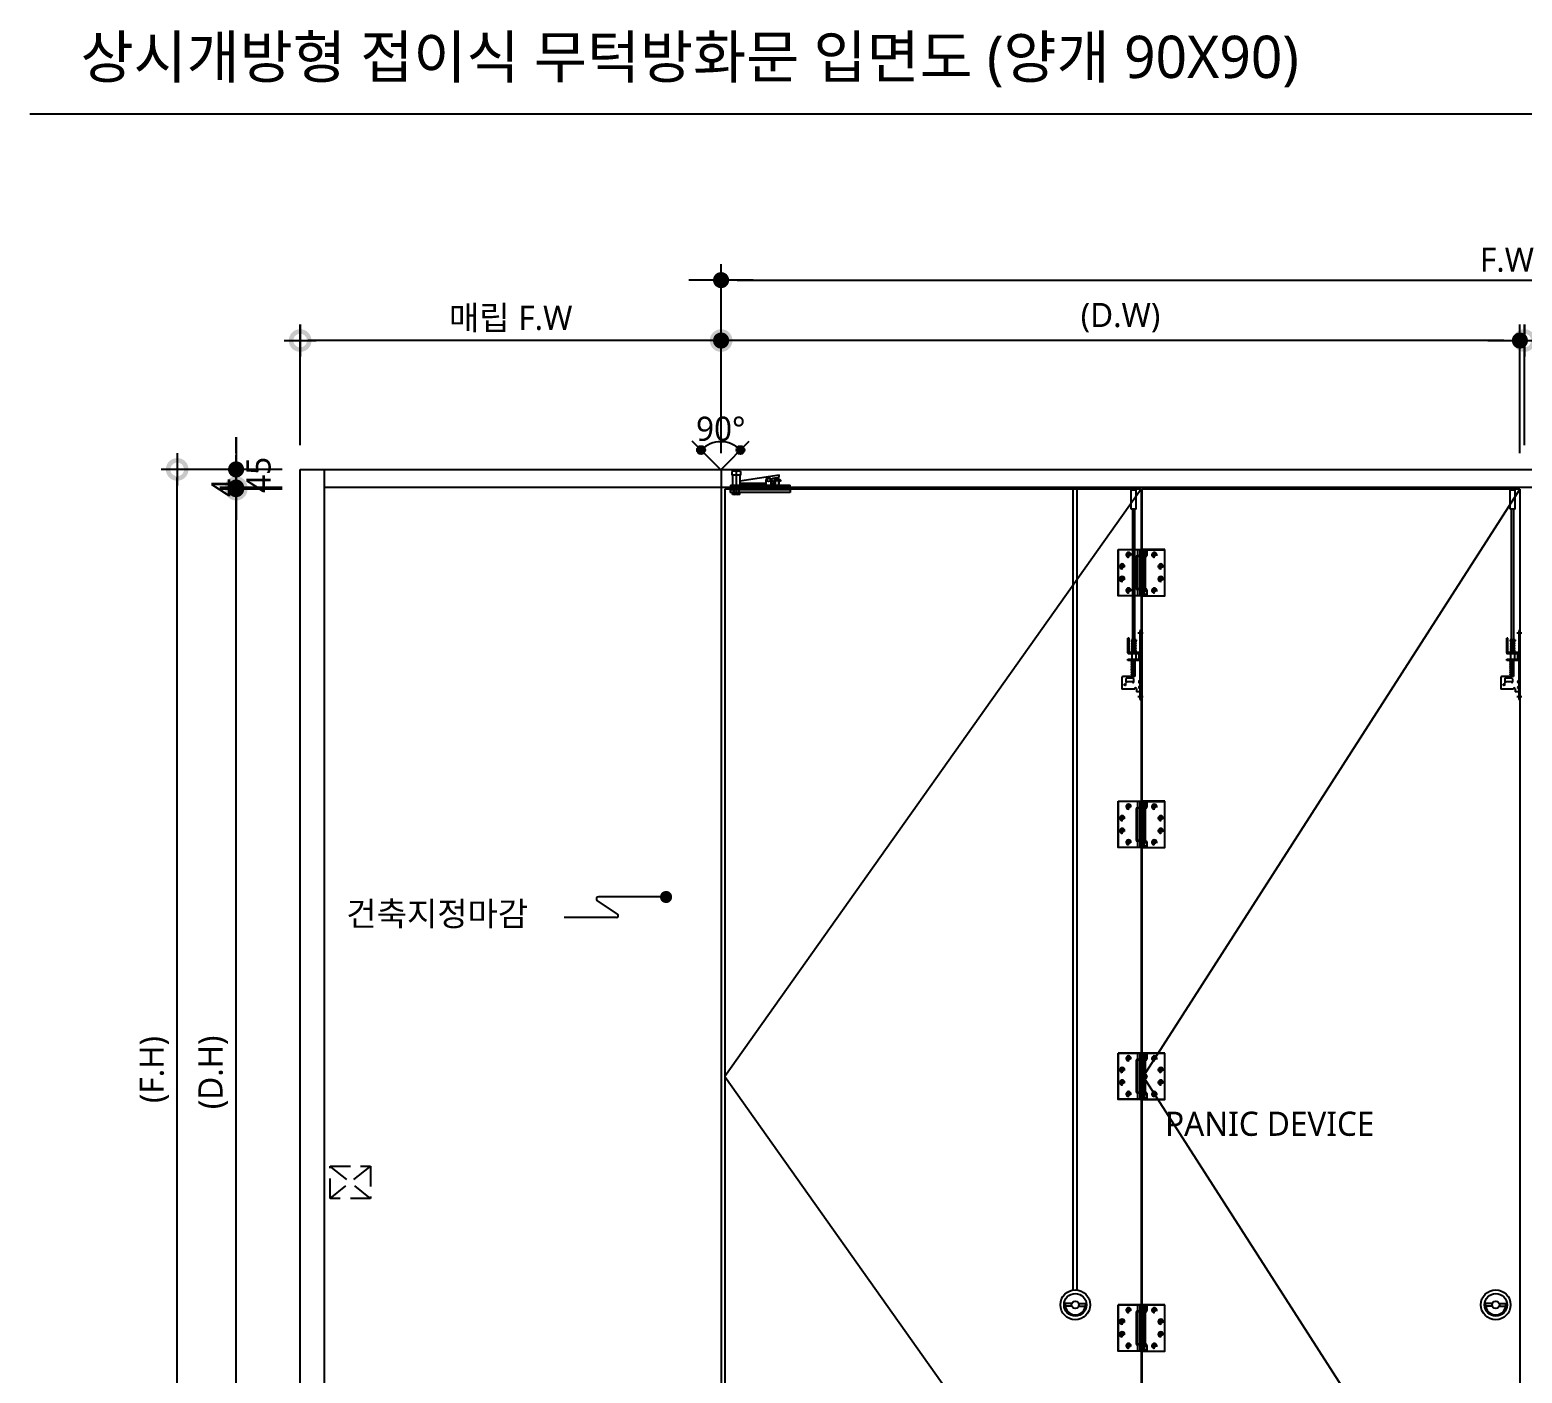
# Model space of a CAD drawing. Extents: x 930 to 96951, y 420 to 531574.
# Drawn here: x 930 to 4635, y 8065 to 11399 of the extents above; entities that cross this region are included whole.
import ezdxf

# ---------------------------------------------------------------- set-up
doc = ezdxf.new("R2010")
doc.units = 0
doc.header["$LTSCALE"] = 200
doc.header["$MEASUREMENT"] = 0
doc.header["$PDMODE"] = 3
doc.header["$PDSIZE"] = -1
doc.linetypes.add('CEN', pattern=[62, 60, -1, 0, -1])
doc.linetypes.add('HIDDEN', pattern=[0.375, 0.25, -0.125])
doc.layers.get('0').update_dxf_attribs({"linetype": 'CONTINUOUS'})
doc.layers.get('Defpoints').update_dxf_attribs({"color": 137, "linetype": 'CONTINUOUS'})
for name, color, linetype in [('01TEX', 3, 'CONTINUOUS'), ('A-000스케치', 6, 'CONTINUOUS'), ('DIM', 7, 'CONTINUOUS'), ('DIM(치수)', 1, 'CONTINUOUS'), ('DOOR', 6, 'CONTINUOUS'), ('FORM', 7, 'CONTINUOUS'), ('FP-HATC', 6, 'CONTINUOUS'), ('FRAME', 7, 'CONTINUOUS'), ('STEEL(잡철물)', 9, 'CONTINUOUS'), ('SYM-LEAD', 6, 'CONTINUOUS'), ('TEXT', 3, 'CONTINUOUS')]:
    doc.layers.add(name, color=color, linetype=linetype)
doc.styles.add('GAUN', font='malgun.ttf')
doc.styles.get("Standard").update_dxf_attribs({"font": 'malgun.ttf'})
doc.styles.add('맑은고딕', font='malgun.ttf')
doc.styles.add('스타일1', font='malgun.ttf')
doc.dimstyles.new('CJA-60', dxfattribs={"dimscale": 60, "dimtxt": 3, "dimasz": 1, "dimexe": 2, "dimexo": 3, "dimgap": 1, "dimtad": 1, "dimdec": 0, "dimzin": 1, "dimdsep": 46, "dimlunit": 6, "dimtxsty": '스타일1', "dimblk": 'GAUN-DOT', "dimcen": -2, "dimdle": 2, "dimclrd": 256, "dimclre": 256, "dimclrt": 3, "dimadec": 0, "dimazin": 0, "dimtfac": 1, "dimtdec": 0, "dimtix": 1, "dimtmove": 2, "dimatfit": 3, "dimldrblk": 'DOTSMALL', "dimfxl": 1, "dimtolj": 1, "dimtzin": 1, "dimarcsym": 0})
doc.dimstyles.new('GAUN-40', dxfattribs={"dimscale": 40, "dimtxt": 1.5, "dimasz": 1, "dimexe": 1, "dimexo": 1, "dimgap": 0.5, "dimtad": 1, "dimdec": 0, "dimzin": 1, "dimdsep": 46, "dimlunit": 6, "dimtxsty": '맑은고딕', "dimblk": 'CJDOT', "dimcen": 0.09, "dimdle": 1, "dimclrd": 256, "dimclre": 256, "dimclrt": 3, "dimadec": 0, "dimazin": 0, "dimtfac": 1, "dimtdec": 0, "dimtix": 1, "dimtmove": 2, "dimatfit": 3, "dimfxl": 1, "dimtolj": 1, "dimtzin": 1, "dimarcsym": 0})
doc.dimstyles.new('동광용', dxfattribs={"dimtxt": 60, "dimasz": 50, "dimexe": 1.25, "dimexo": 3, "dimgap": 1.5, "dimtad": 1, "dimtxsty": 'Standard', "dimblk": 'DOTSMALL', "dimcen": 2.5, "dimclrd": 256, "dimclre": 256, "dimclrt": 3, "dimadec": 0, "dimazin": 0, "dimtfac": 1, "dimtix": 1, "dimtmove": 0, "dimatfit": 3, "dimldrblk": 'DOTSMALL', "dimfxl": 1, "dimarcsym": 0})

# ---------------------------------------------------------------- blocks, each defined once
blk = doc.blocks.new('CJDOT')
blk.add_line((-2, 0), (2, 0))
at = {"const_width": 0.5}
blk.add_lwpolyline([(-0.25, 0, 1), (0.25, 0, 1)], format="xyb", close=True, dxfattribs=at)
blk = doc.blocks.new('*D58')
at = {"layer": 'Defpoints', "color": 0, "transparency": 16777216}
for p in [(1442, 10259.1), (1596.4, 10259.1), (1596.4, 7343.1)]:
    blk.add_point(p, dxfattribs=at)
at = {"layer": 'DIM', "lineweight": -2, "transparency": 16777216}
for p, q in [((1556.4, 10259.1), (1402, 10259.1)), ((1442, 7383.1), (1442, 10219.1)), ((1556.4, 7343.1), (1402, 7343.1))]:
    blk.add_line(p, q, dxfattribs=at)
at = {"layer": 'DIM', "lineweight": -2, "transparency": 16777216, "xscale": 40, "yscale": 40, "zscale": 40}
for p, rotation in [((1442, 10259.1), 90), ((1442, 7343.1), 270)]:
    blk.add_blockref('CJDOT', p, dxfattribs=dict(at, rotation=rotation))
at = {"layer": 'DIM', "color": 3, "transparency": 16777216, "insert": (1385.2, 8801.1), "char_height": 60, "attachment_point": 5, "rotation": 90, "style": '맑은고딕'}
blk.add_mtext('\\A1; (D.H)', dxfattribs=at)
blk = doc.blocks.new('GAUN-DOT')
at = {"linetype": 'ByBlock'}
for p, q in [((0, -2), (0, 2)), ((2, 0), (-2, 0))]:
    blk.add_line(p, q, dxfattribs=at)
at = {"const_width": 2.25}
blk.add_lwpolyline([(0, 0.28125, 1), (0, -0.28125, 1)], format="xyb", close=True, dxfattribs=at)
blk = doc.blocks.new('*D59')
at = {"layer": 'Defpoints', "color": 0, "transparency": 16777216}
for p in [(1442.1, 10263.1), (1596.4, 10263.1), (1596.4, 10259.1)]:
    blk.add_point(p, dxfattribs=at)
at = {"layer": 'DIM', "lineweight": -2, "transparency": 16777216}
for p, q in [((1442.1, 10283.1), (1442.1, 10303.1)), ((1536.4, 10263.1), (1402.1, 10263.1)), ((1442.1, 10259.1), (1442.1, 10263.1)), ((1536.4, 10259.1), (1402.1, 10259.1)), ((1442.1, 10239.1), (1442.1, 10219.1))]:
    blk.add_line(p, q, dxfattribs=at)
at = {"layer": 'DIM', "lineweight": -2, "transparency": 16777216, "xscale": 20, "yscale": 20, "zscale": 20}
for p, rotation in [((1442.1, 10263.1), 270), ((1442.1, 10259.1), 90)]:
    blk.add_blockref('GAUN-DOT', p, dxfattribs=dict(at, rotation=rotation))
at = {"layer": 'DIM', "color": 3, "transparency": 16777216, "insert": (1411.3, 10262.3), "char_height": 60, "attachment_point": 5, "rotation": 90, "style": '스타일1'}
blk.add_mtext('\\A1;4', dxfattribs=at)
blk = doc.blocks.new('_DotSmall')
at = {"layer": 'DIM'}
h = blk.add_hatch(color=256, dxfattribs=at)
edge = h.paths.add_edge_path()
edge.add_arc((0, 0), 0.2, 0, 360)
at = {"layer": 'DIM', "linetype": 'ByBlock'}
blk.add_circle((0, 0), 0.2, dxfattribs=at)
blk = doc.blocks.new('*D60')
at = {"layer": 'Defpoints', "color": 0, "transparency": 16777216}
for p in [(1442, 10308.1), (1596.4, 10308.1), (1596.4, 10263.1)]:
    blk.add_point(p, dxfattribs=at)
at = {"layer": 'DIM', "lineweight": -2, "transparency": 16777216}
for p, q in [((1442, 10348.1), (1442, 10388.1)), ((1556.4, 10308.1), (1402, 10308.1)), ((1442, 10263.1), (1442, 10308.1)), ((1556.4, 10263.1), (1402, 10263.1)), ((1442, 10223.1), (1442, 10183.1))]:
    blk.add_line(p, q, dxfattribs=at)
at = {"layer": 'DIM', "lineweight": -2, "transparency": 16777216, "xscale": 40, "yscale": 40, "zscale": 40}
for p, rotation in [((1442, 10308.1), 270), ((1442, 10263.1), 90)]:
    blk.add_blockref('CJDOT', p, dxfattribs=dict(at, rotation=rotation))
at = {"layer": 'DIM', "color": 3, "transparency": 16777216, "insert": (1498.1, 10294.6), "char_height": 60, "attachment_point": 5, "rotation": 90, "style": '맑은고딕'}
blk.add_mtext('\\A1;45', dxfattribs=at)
blk = doc.blocks.new('*D61')
at = {"layer": 'Defpoints', "color": 0, "transparency": 16777216}
for p in [(1295.8, 10308.1), (1596.4, 10308.1), (1596.4, 7308.1)]:
    blk.add_point(p, dxfattribs=at)
at = {"layer": 'DIM', "lineweight": -2, "transparency": 16777216}
for p, q in [((1536.4, 10308.1), (1255.8, 10308.1)), ((1295.8, 7328.1), (1295.8, 10288.1)), ((1536.4, 7308.1), (1255.8, 7308.1))]:
    blk.add_line(p, q, dxfattribs=at)
at = {"layer": 'DIM', "lineweight": -2, "transparency": 16777216, "xscale": 20, "yscale": 20, "zscale": 20}
for p, rotation in [((1295.8, 10308.1), 90), ((1295.8, 7308.1), 270)]:
    blk.add_blockref('GAUN-DOT', p, dxfattribs=dict(at, rotation=rotation))
at = {"layer": 'DIM', "color": 3, "transparency": 16777216, "insert": (1239, 8808.1), "char_height": 60, "attachment_point": 5, "rotation": 90, "style": '스타일1'}
blk.add_mtext('\\A1; (F.H) ', dxfattribs=at)
blk = doc.blocks.new('*D71')
at = {"layer": 'Defpoints', "color": 0, "transparency": 16777216}
for p in [(2574.6, 10378), (2663.2, 10374.2), (2716, 10378), (2645.3, 10307.3), (2645.3, 10307.3)]:
    blk.add_point(p, dxfattribs=at)
at = {"layer": 'DIM(치수)', "lineweight": -2, "transparency": 16777216}
blk.add_arc((2645.3, 10307.3), 69.3, 45, 135, dxfattribs=at)
at = {"layer": 'DIM(치수)', "lineweight": -2, "transparency": 16777216, "xscale": 50, "yscale": 50, "zscale": 50}
for p, rotation in [((2596.3, 10356.2), 224.9999999994341), ((2694.2, 10356.2), 315)]:
    blk.add_blockref('_DotSmall', p, dxfattribs=dict(at, rotation=rotation))
at = {"layer": 'DIM(치수)', "color": 3, "transparency": 16777216, "insert": (2645.3, 10408.7), "char_height": 60, "attachment_point": 5}
blk.add_mtext('90°', dxfattribs=at)
blk = doc.blocks.new('*D47')
at = {"layer": 'Defpoints', "color": 0, "transparency": 16777216}
for p in [(6548.1, 10628), (4640.3, 10308.1), (6548.1, 10308.1)]:
    blk.add_point(p, dxfattribs=at)
at = {"layer": 'DIM', "lineweight": -2, "transparency": 16777216}
for p, q in [((4640.3, 10368.1), (4640.3, 10668)), ((6548.1, 10368.1), (6548.1, 10668)), ((4660.3, 10628), (6528.1, 10628))]:
    blk.add_line(p, q, dxfattribs=at)
at = {"layer": 'DIM', "lineweight": -2, "transparency": 16777216, "xscale": 20, "yscale": 20, "zscale": 20, "rotation": 180}
blk.add_blockref('GAUN-DOT', (4640.3, 10628), dxfattribs=at)
at = {"layer": 'DIM', "lineweight": -2, "transparency": 16777216, "xscale": 20, "yscale": 20, "zscale": 20}
blk.add_blockref('GAUN-DOT', (6548.1, 10628), dxfattribs=at)
at = {"layer": 'DIM', "color": 3, "transparency": 16777216, "insert": (5594.2, 10684.8), "char_height": 60, "attachment_point": 5, "style": '스타일1'}
blk.add_mtext('\\A1;(D.W)', dxfattribs=at)
blk = doc.blocks.new('*D49')
at = {"layer": 'Defpoints', "color": 0, "transparency": 16777216}
for p in [(6548.1, 10778), (2646.1, 10308.1), (6548.1, 10308.1)]:
    blk.add_point(p, dxfattribs=at)
at = {"layer": 'DIM', "lineweight": -2, "transparency": 16777216}
for p, q in [((2646.1, 10348.1), (2646.1, 10818)), ((6548.1, 10348.1), (6548.1, 10818)), ((2686.1, 10778), (6508.1, 10778))]:
    blk.add_line(p, q, dxfattribs=at)
at = {"layer": 'DIM', "lineweight": -2, "transparency": 16777216, "xscale": 40, "yscale": 40, "zscale": 40, "rotation": 180}
blk.add_blockref('CJDOT', (2646.1, 10778), dxfattribs=at)
at = {"layer": 'DIM', "lineweight": -2, "transparency": 16777216, "xscale": 40, "yscale": 40, "zscale": 40}
blk.add_blockref('CJDOT', (6548.1, 10778), dxfattribs=at)
at = {"layer": 'DIM', "color": 3, "transparency": 16777216, "insert": (4597.1, 10828.4), "char_height": 60, "attachment_point": 5, "style": '맑은고딕'}
blk.add_mtext('\\A1;F.W ', dxfattribs=at)
blk = doc.blocks.new('*D50')
at = {"layer": 'Defpoints', "color": 0, "transparency": 16777216}
for p in [(2646.1, 10628), (2646.1, 10308.1), (4629.2, 10308.1)]:
    blk.add_point(p, dxfattribs=at)
at = {"layer": 'DIM', "lineweight": -2, "transparency": 16777216}
for p, q in [((2646.1, 10348.1), (2646.1, 10668)), ((4629.2, 10348.1), (4629.2, 10668)), ((4589.2, 10628), (2686.1, 10628))]:
    blk.add_line(p, q, dxfattribs=at)
at = {"layer": 'DIM', "lineweight": -2, "transparency": 16777216, "xscale": 40, "yscale": 40, "zscale": 40, "rotation": 180}
blk.add_blockref('CJDOT', (2646.1, 10628), dxfattribs=at)
at = {"layer": 'DIM', "lineweight": -2, "transparency": 16777216, "xscale": 40, "yscale": 40, "zscale": 40}
blk.add_blockref('CJDOT', (4629.2, 10628), dxfattribs=at)
at = {"layer": 'DIM', "color": 3, "transparency": 16777216, "insert": (3637.7, 10684.8), "char_height": 60, "attachment_point": 5, "style": '맑은고딕'}
blk.add_mtext('\\A1;(D.W)', dxfattribs=at)
blk = doc.blocks.new('*D51')
at = {"layer": 'Defpoints', "color": 0, "transparency": 16777216}
for p in [(1601.1, 10628), (1601.1, 10308.1), (2646.1, 10308.1)]:
    blk.add_point(p, dxfattribs=at)
at = {"layer": 'DIM', "lineweight": -2, "transparency": 16777216}
for p, q in [((1601.1, 10368.1), (1601.1, 10668)), ((2646.1, 10368.1), (2646.1, 10668)), ((2626.1, 10628), (1621.1, 10628))]:
    blk.add_line(p, q, dxfattribs=at)
at = {"layer": 'DIM', "lineweight": -2, "transparency": 16777216, "xscale": 20, "yscale": 20, "zscale": 20, "rotation": 180}
blk.add_blockref('GAUN-DOT', (1601.1, 10628), dxfattribs=at)
at = {"layer": 'DIM', "lineweight": -2, "transparency": 16777216, "xscale": 20, "yscale": 20, "zscale": 20}
blk.add_blockref('GAUN-DOT', (2646.1, 10628), dxfattribs=at)
at = {"layer": 'DIM', "color": 3, "transparency": 16777216, "insert": (2123.6, 10681.4), "char_height": 60, "attachment_point": 5, "style": '스타일1'}
blk.add_mtext('\\A1;{\\fGulim|b0|i0|c129|p50;매립 }F.W ', dxfattribs=at)

msp = doc.modelspace()

# ---------------------------------------------------------------- hatches: boundary and pattern name
at = {"layer": 'STEEL(잡철물)'}
h = msp.add_hatch(color=5, dxfattribs=at)
h.dxf.hatch_style = 1
h.paths.add_polyline_path([(3699.238, 10011.485), (3680.038, 10011.485), (3680.038, 10009.985), (3699.238, 10009.985)])
h.paths.add_polyline_path([(3699.238, 10093.285), (3680.038, 10093.285), (3680.038, 10091.785), (3699.238, 10091.785)])
h = msp.add_hatch(color=5, dxfattribs=at)
h.dxf.hatch_style = 1
h.paths.add_polyline_path([(3699.238, 9386.485), (3680.038, 9386.485), (3680.038, 9384.985), (3699.238, 9384.985)])
h.paths.add_polyline_path([(3699.238, 9468.285), (3680.038, 9468.285), (3680.038, 9466.785), (3699.238, 9466.785)])
h = msp.add_hatch(color=5, dxfattribs=at)
h.dxf.hatch_style = 1
h.paths.add_polyline_path([(3699.238, 8761.485), (3680.038, 8761.485), (3680.038, 8759.985), (3699.238, 8759.985)])
h.paths.add_polyline_path([(3699.238, 8843.285), (3680.038, 8843.285), (3680.038, 8841.785), (3699.238, 8841.785)])
h = msp.add_hatch(color=5, dxfattribs=at)
h.dxf.hatch_style = 1
h.paths.add_polyline_path([(3699.238, 8136.485), (3680.038, 8136.485), (3680.038, 8134.985), (3699.238, 8134.985)])
h.paths.add_polyline_path([(3699.238, 8218.285), (3680.038, 8218.285), (3680.038, 8216.785), (3699.238, 8216.785)])

# ---------------------------------------------------------------- linework, layer by layer
at = {"color": 5}
for p, q in [((3520.28, 8270.89), (3520.28, 10263.139)), ((3530.28, 8270.92), (3530.28, 10263.139)), ((3517.099, 8237.744), (3498.618, 8237.744)), ((3517.099, 8230.744), (3500.636, 8230.744)), ((3533.682, 8237.744), (3552.162, 8237.744)), ((3533.682, 8230.744), (3550.144, 8230.744)), ((4560.912, 8237.744), (4542.431, 8237.744)), ((4560.912, 8230.744), (4544.45, 8230.744)), ((4577.495, 8237.744), (4595.976, 8237.744)), ((4577.495, 8230.744), (4593.957, 8230.744))]:
    msp.add_line(p, q, dxfattribs=at)
at = {"color": 5, "linetype": 'CEN'}
for p, q in [((3688.638, 10259.139), (2655.638, 8801.139)), ((4629.204, 10259.139), (3694.038, 8801.139)), ((2655.638, 8801.139), (3688.638, 7343.139)), ((3694.038, 8801.139), (4629.204, 7343.139))]:
    msp.add_line(p, q, dxfattribs=at)
at = {"color": 8}
for p, q in [((3664.385, 10256.639), (3668.635, 10259.139)), ((3676.885, 10256.639), (3664.385, 10256.639)), ((3664.385, 10209.139), (3664.385, 10256.639)), ((3672.635, 10259.139), (3668.635, 10259.139)), ((3672.635, 10259.139), (3676.885, 10256.639)), ((3676.885, 10209.139), (3676.885, 10256.639)), ((4604.95, 10256.639), (4609.2, 10259.139)), ((4617.45, 10256.639), (4604.95, 10256.639)), ((4604.95, 10209.139), (4604.95, 10256.639)), ((4613.2, 10259.139), (4609.2, 10259.139)), ((4613.2, 10259.139), (4617.45, 10256.639)), ((4617.45, 10209.139), (4617.45, 10256.639)), ((3676.885, 10209.139), (3664.385, 10209.139)), ((3667.935, 9885.389), (3667.935, 10209.139)), ((3673.335, 9885.389), (3673.335, 10209.139)), ((4617.45, 10209.139), (4604.95, 10209.139)), ((4608.5, 9885.389), (4608.5, 10209.139)), ((4613.9, 9885.389), (4613.9, 10209.139)), ((3681.035, 9902.139), (3693.635, 9902.139)), ((3686.035, 9909.139), (3688.638, 9909.139)), ((3686.035, 9908.639), (3686.035, 9909.139)), ((3686.035, 9908.639), (3688.138, 9908.639)), ((3686.035, 9908.389), (3686.035, 9737.889)), ((3688.635, 9908.389), (3686.035, 9908.389)), ((3688.635, 9905.639), (3686.035, 9905.139)), ((3688.635, 9898.639), (3686.035, 9899.139)), ((3688.138, 9908.639), (3688.138, 9737.639)), ((3688.635, 9908.389), (3688.635, 9737.889)), ((3688.638, 9909.139), (3688.638, 9737.139)), ((4621.6, 9902.139), (4634.2, 9902.139)), ((4626.6, 9909.139), (4629.204, 9909.139)), ((4626.6, 9908.639), (4626.6, 9909.139)), ((4626.6, 9908.639), (4628.704, 9908.639)), ((4626.6, 9908.389), (4626.6, 9737.889)), ((4629.2, 9908.389), (4626.6, 9908.389)), ((4629.2, 9905.639), (4626.6, 9905.139)), ((4629.2, 9898.639), (4626.6, 9899.139)), ((4628.704, 9908.639), (4628.704, 9737.639)), ((4629.2, 9908.389), (4629.2, 9737.889)), ((4629.204, 9909.139), (4629.204, 9737.139)), ((3656.035, 9852.389), (3656.035, 9888.889)), ((3659.035, 9888.889), (3656.035, 9888.889)), ((3659.035, 9854.639), (3659.035, 9888.889)), ((3676.635, 9885.389), (3664.635, 9885.389)), ((3664.635, 9885.389), (3664.635, 9882.889)), ((3676.635, 9882.889), (3664.635, 9882.889)), ((3665.635, 9856.889), (3665.635, 9853.889)), ((3675.635, 9856.889), (3665.635, 9856.889)), ((3666.08, 9879.892), (3675.08, 9878.892)), ((3666.08, 9875.892), (3675.08, 9874.892)), ((3666.08, 9871.892), (3675.08, 9870.892)), ((3666.08, 9867.892), (3675.08, 9866.892)), ((3666.08, 9863.892), (3675.08, 9862.892)), ((3666.08, 9859.892), (3675.08, 9858.892)), ((3666.135, 9881.889), (3670.635, 9881.889)), ((3675.135, 9881.889), (3666.135, 9881.889)), ((3675.135, 9880.889), (3666.135, 9880.889)), ((3675.135, 9858.889), (3666.135, 9858.889)), ((3666.135, 9857.889), (3670.635, 9857.889)), ((3675.135, 9857.889), (3666.135, 9857.889)), ((3675.19, 9879.886), (3666.19, 9880.886)), ((3675.19, 9875.886), (3666.19, 9876.886)), ((3675.19, 9871.886), (3666.19, 9872.886)), ((3675.19, 9867.886), (3666.19, 9868.886)), ((3675.19, 9863.886), (3666.19, 9864.886)), ((3675.19, 9859.886), (3666.19, 9860.886)), ((3666.635, 9856.889), (3666.635, 9882.889)), ((3670.635, 9882.889), (3670.635, 9881.889)), ((3670.635, 9856.889), (3670.635, 9857.889)), ((3674.635, 9856.889), (3674.635, 9882.889)), ((3675.635, 9856.889), (3675.635, 9853.889)), ((3676.635, 9885.389), (3676.635, 9882.889)), ((4596.6, 9852.389), (4596.6, 9888.889)), ((4599.6, 9888.889), (4596.6, 9888.889)), ((4599.6, 9854.639), (4599.6, 9888.889)), ((4617.2, 9885.389), (4605.2, 9885.389)), ((4605.2, 9885.389), (4605.2, 9882.889)), ((4617.2, 9882.889), (4605.2, 9882.889)), ((4606.2, 9856.889), (4606.2, 9853.889)), ((4616.2, 9856.889), (4606.2, 9856.889)), ((4606.645, 9879.892), (4615.645, 9878.892)), ((4606.645, 9875.892), (4615.645, 9874.892)), ((4606.645, 9871.892), (4615.645, 9870.892)), ((4606.645, 9867.892), (4615.645, 9866.892)), ((4606.645, 9863.892), (4615.645, 9862.892)), ((4606.645, 9859.892), (4615.645, 9858.892)), ((4606.7, 9881.889), (4611.2, 9881.889)), ((4615.7, 9881.889), (4606.7, 9881.889)), ((4615.7, 9880.889), (4606.7, 9880.889)), ((4615.7, 9858.889), (4606.7, 9858.889)), ((4606.7, 9857.889), (4611.2, 9857.889)), ((4615.7, 9857.889), (4606.7, 9857.889)), ((4615.755, 9879.886), (4606.756, 9880.886)), ((4615.755, 9875.886), (4606.756, 9876.886)), ((4615.755, 9871.886), (4606.756, 9872.886)), ((4615.755, 9867.886), (4606.756, 9868.886)), ((4615.755, 9863.886), (4606.756, 9864.886)), ((4615.755, 9859.886), (4606.756, 9860.886)), ((4607.2, 9856.889), (4607.2, 9882.889)), ((4611.2, 9882.889), (4611.2, 9881.889)), ((4611.2, 9856.889), (4611.2, 9857.889)), ((4615.2, 9856.889), (4615.2, 9882.889)), ((4616.2, 9856.889), (4616.2, 9853.889)), ((4617.2, 9885.389), (4617.2, 9882.889)), ((3656.035, 9833.889), (3656.035, 9836.889)), ((3656.035, 9836.889), (3682.285, 9836.889)), ((3684.535, 9833.889), (3656.035, 9833.889)), ((3657.535, 9850.889), (3682.285, 9850.889)), ((3684.535, 9853.889), (3659.785, 9853.889)), ((3675.635, 9833.889), (3664.635, 9833.889)), ((3665.08, 9830.892), (3673.035, 9830.168)), ((3665.08, 9826.892), (3673.035, 9826.096)), ((3665.08, 9822.892), (3673.035, 9822.096)), ((3665.08, 9818.892), (3673.035, 9818.096)), ((3665.135, 9832.889), (3670.635, 9832.889)), ((3673.799, 9832.889), (3665.135, 9832.889)), ((3673.207, 9831.889), (3665.135, 9831.889)), ((3673.048, 9831.171), (3665.19, 9831.885)), ((3673.035, 9827.101), (3665.19, 9827.885)), ((3673.035, 9823.101), (3665.19, 9823.885)), ((3673.035, 9819.101), (3665.19, 9819.885)), ((3665.635, 9850.889), (3665.635, 9836.889)), ((3665.635, 9833.889), (3665.635, 9793.889)), ((3665.635, 9807.889), (3665.635, 9833.889)), ((3670.635, 9833.889), (3670.635, 9832.889)), ((3673.035, 9830.889), (3673.035, 9793.889)), ((3675.635, 9850.889), (3675.635, 9836.889)), ((3686.035, 9833.889), (3676.035, 9833.889)), ((3683.035, 9850.139), (3683.035, 9837.639)), ((4596.6, 9833.889), (4596.6, 9836.889)), ((4596.6, 9836.889), (4622.85, 9836.889)), ((4625.1, 9833.889), (4596.6, 9833.889)), ((4598.1, 9850.889), (4622.85, 9850.889)), ((4625.1, 9853.889), (4600.35, 9853.889)), ((4616.2, 9833.889), (4605.2, 9833.889)), ((4605.645, 9830.892), (4613.6, 9830.168)), ((4605.645, 9826.892), (4613.6, 9826.096)), ((4605.645, 9822.892), (4613.6, 9822.096)), ((4605.645, 9818.892), (4613.6, 9818.096)), ((4605.7, 9832.889), (4611.2, 9832.889)), ((4614.364, 9832.889), (4605.7, 9832.889)), ((4613.772, 9831.889), (4605.7, 9831.889)), ((4613.614, 9831.171), (4605.756, 9831.885)), ((4613.6, 9827.101), (4605.756, 9827.885)), ((4613.6, 9823.101), (4605.756, 9823.885)), ((4613.6, 9819.101), (4605.756, 9819.885)), ((4606.2, 9850.889), (4606.2, 9836.889)), ((4606.2, 9833.889), (4606.2, 9793.889)), ((4606.2, 9807.889), (4606.2, 9833.889)), ((4611.2, 9833.889), (4611.2, 9832.889)), ((4613.6, 9830.889), (4613.6, 9793.889)), ((4616.2, 9850.889), (4616.2, 9836.889)), ((4626.6, 9833.889), (4616.6, 9833.889)), ((4623.6, 9850.139), (4623.6, 9837.639)), ((3641.035, 9790.889), (3641.035, 9762.889)), ((3673.035, 9793.889), (3644.035, 9793.889)), ((3651.035, 9788.589), (3651.035, 9779.589)), ((3669.035, 9789.589), (3652.035, 9789.589)), ((3665.08, 9814.892), (3673.035, 9814.096)), ((3665.08, 9810.892), (3673.035, 9810.096)), ((3665.08, 9806.892), (3673.035, 9806.096)), ((3665.08, 9802.892), (3673.035, 9802.096)), ((3665.08, 9798.892), (3673.035, 9798.096)), ((3665.08, 9794.892), (3673.035, 9794.096)), ((3673.035, 9815.101), (3665.19, 9815.885)), ((3673.035, 9811.101), (3665.19, 9811.885)), ((3673.035, 9807.101), (3665.19, 9807.885)), ((3673.035, 9803.101), (3665.19, 9803.885)), ((3673.035, 9799.101), (3665.19, 9799.885)), ((3673.035, 9795.101), (3665.19, 9795.885)), ((3670.035, 9788.589), (3670.035, 9779.589)), ((4581.6, 9790.889), (4581.6, 9762.889)), ((4613.6, 9793.889), (4584.6, 9793.889)), ((4591.6, 9788.589), (4591.6, 9779.589)), ((4609.6, 9789.589), (4592.6, 9789.589)), ((4605.645, 9814.892), (4613.6, 9814.096)), ((4605.645, 9810.892), (4613.6, 9810.096)), ((4605.645, 9806.892), (4613.6, 9806.096)), ((4605.645, 9802.892), (4613.6, 9802.096)), ((4605.645, 9798.892), (4613.6, 9798.096)), ((4605.645, 9794.892), (4613.6, 9794.096)), ((4613.6, 9815.101), (4605.756, 9815.885)), ((4613.6, 9811.101), (4605.756, 9811.885)), ((4613.6, 9807.101), (4605.756, 9807.885)), ((4613.6, 9803.101), (4605.756, 9803.885)), ((4613.6, 9799.101), (4605.756, 9799.885)), ((4613.6, 9795.101), (4605.756, 9795.885)), ((4610.6, 9788.589), (4610.6, 9779.589)), ((3673.035, 9762.889), (3641.035, 9762.889)), ((3667.035, 9780.589), (3654.035, 9780.589)), ((3673.035, 9763.889), (3673.035, 9762.889)), ((3677.035, 9763.889), (3677.035, 9755.889)), ((3686.035, 9755.889), (3677.035, 9755.889)), ((3681.035, 9744.139), (3693.635, 9744.139)), ((3688.635, 9747.639), (3686.035, 9747.139)), ((4613.6, 9762.889), (4581.6, 9762.889)), ((4607.6, 9780.589), (4594.6, 9780.589)), ((4613.6, 9763.889), (4613.6, 9762.889)), ((4617.6, 9763.889), (4617.6, 9755.889)), ((4626.6, 9755.889), (4617.6, 9755.889)), ((4621.6, 9744.139), (4634.2, 9744.139)), ((4629.2, 9747.639), (4626.6, 9747.139)), ((3688.635, 9740.639), (3686.035, 9741.139)), ((3688.635, 9737.889), (3686.035, 9737.889)), ((3686.035, 9737.639), (3688.138, 9737.639)), ((3686.035, 9737.639), (3686.035, 9737.139)), ((3686.035, 9737.139), (3688.638, 9737.139)), ((4629.2, 9740.639), (4626.6, 9741.139)), ((4629.2, 9737.889), (4626.6, 9737.889)), ((4626.6, 9737.639), (4628.704, 9737.639)), ((4626.6, 9737.639), (4626.6, 9737.139)), ((4626.6, 9737.139), (4629.204, 9737.139))]:
    msp.add_line(p, q, dxfattribs=at)
for centre, radius in [((3666.135, 9882.389), 0.5), ((3666.135, 9881.389), 0.5), ((3666.135, 9880.389), 0.5), ((3666.135, 9876.389), 0.5), ((3666.135, 9872.389), 0.5), ((3666.135, 9868.389), 0.5), ((3666.135, 9864.389), 0.5), ((3666.135, 9860.389), 0.5), ((3666.135, 9858.389), 0.5), ((3666.135, 9857.389), 0.5), ((3675.135, 9882.389), 0.5), ((3675.135, 9881.389), 0.5), ((3675.135, 9879.389), 0.5), ((3675.135, 9875.389), 0.5), ((3675.135, 9871.389), 0.5), ((3675.135, 9867.389), 0.5), ((3675.135, 9863.389), 0.5), ((3675.135, 9859.389), 0.5), ((3675.135, 9858.389), 0.5), ((3675.135, 9857.389), 0.5), ((4606.7, 9882.389), 0.5), ((4606.7, 9881.389), 0.5), ((4606.7, 9880.389), 0.5), ((4606.7, 9876.389), 0.5), ((4606.7, 9872.389), 0.5), ((4606.7, 9868.389), 0.5), ((4606.7, 9864.389), 0.5), ((4606.7, 9860.389), 0.5), ((4606.7, 9858.389), 0.5), ((4606.7, 9857.389), 0.5), ((4615.7, 9882.389), 0.5), ((4615.7, 9881.389), 0.5), ((4615.7, 9879.389), 0.5), ((4615.7, 9875.389), 0.5), ((4615.7, 9871.389), 0.5), ((4615.7, 9867.389), 0.5), ((4615.7, 9863.389), 0.5), ((4615.7, 9859.389), 0.5), ((4615.7, 9858.389), 0.5), ((4615.7, 9857.389), 0.5), ((3665.135, 9833.389), 0.5), ((3665.135, 9832.389), 0.5), ((3665.135, 9831.389), 0.5), ((3665.135, 9827.389), 0.5), ((3665.135, 9823.389), 0.5), ((3665.135, 9819.389), 0.5), ((4605.7, 9833.389), 0.5), ((4605.7, 9832.389), 0.5), ((4605.7, 9831.389), 0.5), ((4605.7, 9827.389), 0.5), ((4605.7, 9823.389), 0.5), ((4605.7, 9819.389), 0.5), ((3665.135, 9815.389), 0.5), ((3665.135, 9811.389), 0.5), ((3665.135, 9807.389), 0.5), ((3665.135, 9803.389), 0.5), ((3665.135, 9799.389), 0.5), ((3665.135, 9795.389), 0.5), ((4605.7, 9815.389), 0.5), ((4605.7, 9811.389), 0.5), ((4605.7, 9807.389), 0.5), ((4605.7, 9803.389), 0.5), ((4605.7, 9799.389), 0.5), ((4605.7, 9795.389), 0.5), ((3649.035, 9773.889), 2), ((4589.6, 9773.889), 2)]:
    msp.add_circle(centre, radius, dxfattribs=at)
at = {"color": 5}
for centre, radius in [((3525.39, 8234.244), 37), ((3525.39, 8234.244), 28), ((4569.204, 8234.244), 37), ((4569.204, 8234.244), 28), ((3525.39, 8234.244), 9), ((4569.204, 8234.244), 9)]:
    msp.add_circle(centre, radius, dxfattribs=at)
at = {"color": 8}
for centre, radius, start, end in [((3657.535, 9852.389), 1.5, 180, 270), ((3659.785, 9854.639), 0.75, 180, 270), ((3676.035, 9830.889), 3, 90, 180), ((3682.285, 9850.139), 0.75, 0, 90), ((3682.285, 9837.639), 0.75, 270, 0), ((3684.535, 9852.389), 1.5, 0, 90), ((3684.535, 9835.389), 1.5, 270, 0), ((4598.1, 9852.389), 1.5, 180, 270), ((4600.35, 9854.639), 0.75, 180, 270), ((4616.6, 9830.889), 3, 90, 180), ((4622.85, 9850.139), 0.75, 0, 90), ((4622.85, 9837.639), 0.75, 270, 0), ((4625.1, 9852.389), 1.5, 0, 90), ((4625.1, 9835.389), 1.5, 270, 0), ((3644.035, 9790.889), 3, 90, 180), ((3652.035, 9788.589), 1, 90, 180), ((3669.035, 9788.589), 1, 0, 90), ((3685.577, 9780.889), 2.542, 79.611142, 280.388858), ((4584.6, 9790.889), 3, 90, 180), ((4592.6, 9788.589), 1, 90, 180), ((4609.6, 9788.589), 1, 0, 90), ((4626.142, 9780.889), 2.542, 79.611142, 280.388858), ((3652.035, 9779.589), 1, 180, 0), ((3654.035, 9779.589), 1, 90, 180), ((3667.035, 9779.589), 1, 0, 90), ((3669.035, 9779.589), 1, 180, 0), ((3675.035, 9763.889), 2, 0, 180), ((3685.577, 9766.889), 2.542, 79.611142, 280.388858), ((4592.6, 9779.589), 1, 180, 0), ((4594.6, 9779.589), 1, 90, 180), ((4607.6, 9779.589), 1, 0, 90), ((4609.6, 9779.589), 1, 180, 0), ((4615.6, 9763.889), 2, 0, 180), ((4626.142, 9766.889), 2.542, 79.611142, 280.388858)]:
    msp.add_arc(centre, radius, start, end, dxfattribs=at)
at = {"color": 5}
for centre, radius, start, end in [((3525.39, 8234.244), 27, 172.551809, 7.448191), ((3525.39, 8234.244), 25, 171.952154, 8.047846), ((4569.204, 8234.244), 27, 172.551809, 7.448191), ((4569.204, 8234.244), 25, 171.952154, 8.047846)]:
    msp.add_arc(centre, radius, start, end, dxfattribs=at)
at = {"layer": 'A-000스케치', "color": 4}
for q in [(2574.556, 10377.977), (2715.977, 10377.977)]:
    msp.add_line((2645.266, 10307.266), q, dxfattribs=at)
at = {"layer": 'DOOR'}
for p, q in [((2655.638, 10259.139), (2655.638, 7343.139)), ((3688.638, 10259.139), (2655.638, 10259.139)), ((3688.638, 10259.139), (3688.638, 7343.139)), ((3690.638, 10259.139), (3690.638, 7343.139)), ((4629.204, 10259.139), (3690.638, 10259.139)), ((4629.204, 10259.139), (4629.204, 7343.139))]:
    msp.add_line(p, q, dxfattribs=at)
at = {"layer": 'FORM'}
msp.add_line((8937.751, 11190), (930, 11190), dxfattribs=at)
at = {"layer": 'FP-HATC', "linetype": 'HIDDEN'}
for p, q in [((1775.665, 8498.139), (1675.665, 8578.139)), ((1675.665, 8498.139), (1775.665, 8578.139))]:
    msp.add_line(p, q, dxfattribs=at)
msp.add_lwpolyline([(1775.665, 8498.139), (1675.665, 8498.139), (1675.665, 8578.139), (1775.665, 8578.139)], close=True, dxfattribs=at)
at = {"layer": 'FRAME'}
for p, q in [((1601.138, 10308.139), (7646.129, 10308.139)), ((1601.138, 7308.139), (1601.138, 10308.139)), ((1661.138, 7308.139), (1661.138, 10308.139)), ((2646.138, 10308.139), (2646.138, 7308.139)), ((2646.138, 10263.139), (1661.138, 10263.139)), ((6601.129, 10263.139), (2646.138, 10263.139))]:
    msp.add_line(p, q, dxfattribs=at)
at = {"layer": 'STEEL(잡철물)'}
for p, q in [((2673.888, 10303.639), (2672.888, 10302.639)), ((2672.888, 10302.639), (2672.888, 10293.639)), ((2693.388, 10303.639), (2673.888, 10303.639)), ((2683.638, 10305.873), (2683.638, 10244.486)), ((2693.388, 10303.639), (2694.388, 10302.639)), ((2694.388, 10302.639), (2694.388, 10293.639)), ((2661.338, 10262.139), (2661.338, 10263.139)), ((2661.338, 10263.139), (2820.338, 10263.139)), ((2669.338, 10269.139), (2669.338, 10263.139)), ((2669.338, 10269.139), (2817.838, 10269.139)), ((2694.388, 10293.639), (2672.888, 10293.639)), ((2674.638, 10293.639), (2674.638, 10269.139)), ((2692.638, 10280.139), (2790.338, 10294.549)), ((2692.638, 10293.639), (2692.638, 10269.139)), ((2692.638, 10274.139), (2757.838, 10274.139)), ((2757.838, 10269.139), (2757.838, 10282.039)), ((2770.038, 10269.139), (2770.038, 10282.039)), ((2770.038, 10274.139), (2777.361, 10274.139)), ((2774.185, 10286.101), (2790.338, 10288.484)), ((2774.695, 10279.139), (2778.561, 10279.139)), ((2794.338, 10280.489), (2776.338, 10280.489)), ((2776.338, 10280.489), (2776.338, 10279.989)), ((2793.838, 10279.489), (2776.838, 10279.489)), ((2778.29, 10274.767), (2779.49, 10277.767)), ((2780.338, 10269.139), (2780.338, 10279.489)), ((2781.338, 10269.139), (2781.338, 10279.489)), ((2789.338, 10269.139), (2789.338, 10279.489)), ((2790.338, 10288.484), (2790.338, 10294.549)), ((2790.338, 10269.139), (2790.338, 10279.489)), ((2794.338, 10280.489), (2794.338, 10279.989)), ((2817.838, 10263.139), (2817.838, 10269.139)), ((2820.338, 10263.139), (2820.338, 10262.139)), ((2820.338, 10262.139), (2661.338, 10262.139)), ((2668.638, 10257.139), (2668.638, 10251.139)), ((2817.638, 10257.139), (2668.638, 10257.139)), ((2817.638, 10251.139), (2668.638, 10251.139)), ((2673.138, 10257.139), (2673.638, 10257.639)), ((2693.638, 10257.639), (2673.638, 10257.639)), ((2674.388, 10246.139), (2674.388, 10251.139)), ((2692.888, 10246.139), (2674.388, 10246.139)), ((2677.138, 10257.639), (2677.138, 10246.139)), ((2677.388, 10262.139), (2677.388, 10249.139)), ((2686.888, 10246.139), (2680.388, 10246.139)), ((2689.888, 10262.139), (2689.888, 10249.139)), ((2690.138, 10257.639), (2690.138, 10246.139)), ((2692.888, 10246.139), (2692.888, 10251.139)), ((2694.138, 10257.139), (2693.638, 10257.639)), ((2780.338, 10259.139), (2780.338, 10262.139)), ((2780.338, 10259.139), (2785.338, 10259.139)), ((2781.338, 10258.139), (2780.338, 10259.139)), ((2781.338, 10258.139), (2781.338, 10262.139)), ((2781.338, 10258.139), (2785.338, 10258.139)), ((2790.338, 10259.139), (2785.338, 10259.139)), ((2789.338, 10258.139), (2785.338, 10258.139)), ((2789.338, 10258.139), (2789.338, 10262.139)), ((2789.338, 10258.139), (2790.338, 10259.139)), ((2790.338, 10259.139), (2790.338, 10262.139)), ((2817.638, 10257.139), (2817.638, 10251.139))]:
    msp.add_line(p, q, dxfattribs=at)
at = {"layer": 'STEEL(잡철물)', "color": 5}
for p, q in [((3632.238, 10108.785), (3632.238, 9994.485)), ((3680.038, 10108.785), (3632.238, 10108.785)), ((3665.173, 10095.905), (3650.173, 10095.905)), ((3657.673, 10088.405), (3657.673, 10103.405)), ((3676.238, 10090.285), (3676.238, 10012.985)), ((3680.038, 10093.285), (3679.238, 10093.285)), ((3680.038, 10108.785), (3680.038, 9994.485)), ((3699.238, 10108.785), (3680.038, 10108.785)), ((3699.238, 10093.285), (3680.038, 10093.285)), ((3699.238, 10091.785), (3680.038, 10091.785)), ((3699.238, 10108.785), (3699.238, 10004.235)), ((3699.238, 10091.785), (3700.038, 10091.785)), ((3703.038, 10108.785), (3703.038, 10094.785)), ((3703.038, 10108.785), (3747.038, 10108.785)), ((3714.104, 10095.905), (3729.104, 10095.905)), ((3721.604, 10088.405), (3721.604, 10103.405)), ((3747.038, 10108.785), (3747.038, 9994.485)), ((3649.243, 10067.305), (3634.243, 10067.305)), ((3641.743, 10059.805), (3641.743, 10074.805)), ((3641.743, 10028.505), (3641.743, 10043.505)), ((3730.034, 10067.305), (3745.034, 10067.305)), ((3737.534, 10059.805), (3737.534, 10074.805)), ((3737.534, 10028.505), (3737.534, 10043.505)), ((3649.243, 10036.005), (3634.243, 10036.005)), ((3665.173, 10007.405), (3650.173, 10007.405)), ((3657.673, 9999.905), (3657.673, 10014.905)), ((3680.038, 10009.985), (3679.238, 10009.985)), ((3699.238, 10011.485), (3680.038, 10011.485)), ((3699.238, 10009.985), (3680.038, 10009.985)), ((3691.638, 10004.235), (3699.238, 10004.235)), ((3695.788, 10004.235), (3695.788, 10000.235)), ((3699.238, 10011.485), (3700.038, 10011.485)), ((3703.038, 10008.485), (3703.038, 9994.485)), ((3714.104, 10007.405), (3729.104, 10007.405)), ((3721.604, 9999.905), (3721.604, 10014.905)), ((3730.034, 10036.005), (3745.034, 10036.005)), ((3680.038, 9994.485), (3632.238, 9994.485)), ((3699.238, 9994.485), (3680.038, 9994.485)), ((3691.638, 10000.235), (3699.238, 10000.235)), ((3699.238, 10000.235), (3699.238, 9994.485)), ((3703.038, 9994.485), (3747.038, 9994.485)), ((3632.238, 9483.785), (3632.238, 9369.485)), ((3680.038, 9483.785), (3632.238, 9483.785)), ((3641.743, 9434.805), (3641.743, 9449.805)), ((3665.173, 9470.905), (3650.173, 9470.905)), ((3657.673, 9463.405), (3657.673, 9478.405)), ((3676.238, 9465.285), (3676.238, 9387.985)), ((3680.038, 9468.285), (3679.238, 9468.285)), ((3680.038, 9483.785), (3680.038, 9369.485)), ((3699.238, 9483.785), (3680.038, 9483.785)), ((3699.238, 9468.285), (3680.038, 9468.285)), ((3699.238, 9466.785), (3680.038, 9466.785)), ((3699.238, 9483.785), (3699.238, 9379.235)), ((3699.238, 9466.785), (3700.038, 9466.785)), ((3703.038, 9483.785), (3703.038, 9469.785)), ((3703.038, 9483.785), (3747.038, 9483.785)), ((3714.104, 9470.905), (3729.104, 9470.905)), ((3721.604, 9463.405), (3721.604, 9478.405)), ((3737.534, 9434.805), (3737.534, 9449.805)), ((3747.038, 9483.785), (3747.038, 9369.485)), ((3649.243, 9442.305), (3634.243, 9442.305)), ((3649.243, 9411.005), (3634.243, 9411.005)), ((3641.743, 9403.505), (3641.743, 9418.505)), ((3730.034, 9442.305), (3745.034, 9442.305)), ((3730.034, 9411.005), (3745.034, 9411.005)), ((3737.534, 9403.505), (3737.534, 9418.505)), ((3665.173, 9382.405), (3650.173, 9382.405)), ((3657.673, 9374.905), (3657.673, 9389.905)), ((3680.038, 9384.985), (3679.238, 9384.985)), ((3699.238, 9386.485), (3680.038, 9386.485)), ((3699.238, 9384.985), (3680.038, 9384.985)), ((3691.638, 9379.235), (3699.238, 9379.235)), ((3691.638, 9375.235), (3699.238, 9375.235)), ((3695.788, 9379.235), (3695.788, 9375.235)), ((3699.238, 9386.485), (3700.038, 9386.485)), ((3699.238, 9375.235), (3699.238, 9369.485)), ((3703.038, 9383.485), (3703.038, 9369.485)), ((3714.104, 9382.405), (3729.104, 9382.405)), ((3721.604, 9374.905), (3721.604, 9389.905)), ((3680.038, 9369.485), (3632.238, 9369.485)), ((3699.238, 9369.485), (3680.038, 9369.485)), ((3703.038, 9369.485), (3747.038, 9369.485)), ((3632.238, 8858.785), (3632.238, 8744.485)), ((3680.038, 8858.785), (3632.238, 8858.785)), ((3680.038, 8858.785), (3680.038, 8744.485)), ((3699.238, 8858.785), (3680.038, 8858.785)), ((3699.238, 8858.785), (3699.238, 8754.235)), ((3703.038, 8858.785), (3703.038, 8844.785)), ((3703.038, 8858.785), (3747.038, 8858.785)), ((3747.038, 8858.785), (3747.038, 8744.485)), ((3641.743, 8809.805), (3641.743, 8824.805)), ((3665.173, 8845.905), (3650.173, 8845.905)), ((3657.673, 8838.405), (3657.673, 8853.405)), ((3676.238, 8840.285), (3676.238, 8762.985)), ((3680.038, 8843.285), (3679.238, 8843.285)), ((3699.238, 8843.285), (3680.038, 8843.285)), ((3699.238, 8841.785), (3680.038, 8841.785)), ((3699.238, 8841.785), (3700.038, 8841.785)), ((3714.104, 8845.905), (3729.104, 8845.905)), ((3721.604, 8838.405), (3721.604, 8853.405)), ((3737.534, 8809.805), (3737.534, 8824.805)), ((3649.243, 8817.305), (3634.243, 8817.305)), ((3649.243, 8786.005), (3634.243, 8786.005)), ((3641.743, 8778.505), (3641.743, 8793.505)), ((3698.388, 8799.389), (3698.388, 8802.889)), ((3702.888, 8799.389), (3702.888, 8802.889)), ((3730.034, 8817.305), (3745.034, 8817.305)), ((3730.034, 8786.005), (3745.034, 8786.005)), ((3737.534, 8778.505), (3737.534, 8793.505)), ((3680.038, 8744.485), (3632.238, 8744.485)), ((3665.173, 8757.405), (3650.173, 8757.405)), ((3657.673, 8749.905), (3657.673, 8764.905)), ((3680.038, 8759.985), (3679.238, 8759.985)), ((3699.238, 8761.485), (3680.038, 8761.485)), ((3699.238, 8759.985), (3680.038, 8759.985)), ((3699.238, 8744.485), (3680.038, 8744.485)), ((3691.638, 8754.235), (3699.238, 8754.235)), ((3691.638, 8750.235), (3699.238, 8750.235)), ((3695.788, 8754.235), (3695.788, 8750.235)), ((3699.238, 8761.485), (3700.038, 8761.485)), ((3699.238, 8750.235), (3699.238, 8744.485)), ((3703.038, 8758.485), (3703.038, 8744.485)), ((3703.038, 8744.485), (3747.038, 8744.485)), ((3714.104, 8757.405), (3729.104, 8757.405)), ((3721.604, 8749.905), (3721.604, 8764.905)), ((3632.238, 8233.785), (3632.238, 8119.485)), ((3680.038, 8233.785), (3632.238, 8233.785)), ((3657.673, 8213.405), (3657.673, 8228.405)), ((3680.038, 8233.785), (3680.038, 8119.485)), ((3699.238, 8233.785), (3680.038, 8233.785)), ((3699.238, 8233.785), (3699.238, 8129.235)), ((3703.038, 8233.785), (3703.038, 8219.785)), ((3703.038, 8233.785), (3747.038, 8233.785)), ((3721.604, 8213.405), (3721.604, 8228.405)), ((3747.038, 8233.785), (3747.038, 8119.485)), ((3649.243, 8192.305), (3634.243, 8192.305)), ((3641.743, 8184.805), (3641.743, 8199.805)), ((3665.173, 8220.905), (3650.173, 8220.905)), ((3676.238, 8215.285), (3676.238, 8137.985)), ((3680.038, 8218.285), (3679.238, 8218.285)), ((3699.238, 8218.285), (3680.038, 8218.285)), ((3699.238, 8216.785), (3680.038, 8216.785)), ((3699.238, 8216.785), (3700.038, 8216.785)), ((3714.104, 8220.905), (3729.104, 8220.905)), ((3730.034, 8192.305), (3745.034, 8192.305)), ((3737.534, 8184.805), (3737.534, 8199.805)), ((3649.243, 8161.005), (3634.243, 8161.005)), ((3641.743, 8153.505), (3641.743, 8168.505)), ((3730.034, 8161.005), (3745.034, 8161.005)), ((3737.534, 8153.505), (3737.534, 8168.505)), ((3680.038, 8119.485), (3632.238, 8119.485)), ((3665.173, 8132.405), (3650.173, 8132.405)), ((3657.673, 8124.905), (3657.673, 8139.905)), ((3680.038, 8134.985), (3679.238, 8134.985)), ((3699.238, 8136.485), (3680.038, 8136.485)), ((3699.238, 8134.985), (3680.038, 8134.985)), ((3699.238, 8119.485), (3680.038, 8119.485)), ((3691.638, 8129.235), (3699.238, 8129.235)), ((3691.638, 8125.235), (3699.238, 8125.235)), ((3695.788, 8129.235), (3695.788, 8125.235)), ((3699.238, 8136.485), (3700.038, 8136.485)), ((3699.238, 8125.235), (3699.238, 8119.485)), ((3703.038, 8133.485), (3703.038, 8119.485)), ((3703.038, 8119.485), (3747.038, 8119.485)), ((3714.104, 8132.405), (3729.104, 8132.405)), ((3721.604, 8124.905), (3721.604, 8139.905))]:
    msp.add_line(p, q, dxfattribs=at)
for points in [[(3631.738, 10109.135), (3685.438, 10109.135), (3685.438, 9994.135), (3631.738, 9994.135)], [(3747.538, 10109.135), (3693.838, 10109.135), (3693.838, 9994.135), (3747.538, 9994.135)], [(3631.738, 9484.135), (3685.438, 9484.135), (3685.438, 9369.135), (3631.738, 9369.135)], [(3747.538, 9484.135), (3693.838, 9484.135), (3693.838, 9369.135), (3747.538, 9369.135)], [(3631.738, 8859.135), (3685.438, 8859.135), (3685.438, 8744.135), (3631.738, 8744.135)], [(3747.538, 8859.135), (3693.838, 8859.135), (3693.838, 8744.135), (3747.538, 8744.135)], [(3631.738, 8234.135), (3685.438, 8234.135), (3685.438, 8119.135), (3631.738, 8119.135)], [(3747.538, 8234.135), (3693.838, 8234.135), (3693.838, 8119.135), (3747.538, 8119.135)]]:
    msp.add_lwpolyline(points, close=True, dxfattribs=at)
at = {"layer": 'STEEL(잡철물)'}
msp.add_circle((2763.938, 10282.039), 4.25, dxfattribs=at)
at = {"layer": 'STEEL(잡철물)', "color": 5}
for centre, radius in [((3657.673, 10095.905), 3.5), ((3689.638, 10085.785), 1.5), ((3721.604, 10095.905), 3.5), ((3641.743, 10067.305), 3.5), ((3737.534, 10067.305), 3.5), ((3641.743, 10036.005), 3.5), ((3657.673, 10007.405), 3.5), ((3691.638, 10002.235), 1.5), ((3721.604, 10007.405), 3.5), ((3737.534, 10036.005), 3.5), ((3657.673, 9470.905), 3.5), ((3689.638, 9460.785), 1.5), ((3721.604, 9470.905), 3.5), ((3641.743, 9442.305), 3.5), ((3641.743, 9411.005), 3.5), ((3737.534, 9442.305), 3.5), ((3737.534, 9411.005), 3.5), ((3657.673, 9382.405), 3.5), ((3691.638, 9377.235), 1.5), ((3721.604, 9382.405), 3.5), ((3641.743, 8817.305), 3.5), ((3657.673, 8845.905), 3.5), ((3689.638, 8835.785), 1.5), ((3721.604, 8845.905), 3.5), ((3737.534, 8817.305), 3.5), ((3641.743, 8786.005), 3.5), ((3700.638, 8801.139), 2), ((3737.534, 8786.005), 3.5), ((3657.673, 8757.405), 3.5), ((3691.638, 8752.235), 1.5), ((3721.604, 8757.405), 3.5), ((3641.743, 8192.305), 3.5), ((3657.673, 8220.905), 3.5), ((3689.638, 8210.785), 1.5), ((3721.604, 8220.905), 3.5), ((3737.534, 8192.305), 3.5), ((3641.743, 8161.005), 3.5), ((3737.534, 8161.005), 3.5), ((3657.673, 8132.405), 3.5), ((3691.638, 8127.235), 1.5), ((3721.604, 8132.405), 3.5)]:
    msp.add_circle(centre, radius, dxfattribs=at)
at = {"layer": 'STEEL(잡철물)'}
for centre, radius, start, end in [((2763.938, 10282.039), 6.1, 0, 180), ((2774.695, 10282.639), 3.5, 98.390213, 270), ((2785.338, 10268.448), 15.033, 53.223069, 126.776931), ((2776.838, 10279.989), 0.5, 180, 270), ((2777.361, 10275.139), 1, 270, 338.198591), ((2778.561, 10278.139), 1, 338.198591, 90), ((2793.838, 10279.989), 0.5, 270, 0), ((2680.388, 10249.139), 3, 180, 270), ((2686.888, 10249.139), 3, 270, 0)]:
    msp.add_arc(centre, radius, start, end, dxfattribs=at)
at = {"layer": 'STEEL(잡철물)', "color": 5}
for centre, radius, start, end in [((3657.673, 10095.905), 6, 0, 270), ((3679.238, 10090.285), 3, 90, 180), ((3700.038, 10094.785), 3, 270, 0), ((3721.604, 10095.905), 6, 0, 270), ((3641.743, 10067.305), 6, 0, 270), ((3641.743, 10036.005), 6, 0, 270), ((3737.534, 10067.305), 6, 0, 270), ((3737.534, 10036.005), 6, 0, 270), ((3657.673, 10007.405), 6, 0, 270), ((3679.238, 10012.985), 3, 180, 270), ((3691.638, 10002.235), 2, 90, 270), ((3700.038, 10008.485), 3, 0, 90), ((3721.604, 10007.405), 6, 0, 270), ((3641.743, 9442.305), 6, 0, 270), ((3657.673, 9470.905), 6, 0, 270), ((3679.238, 9465.285), 3, 90, 180), ((3700.038, 9469.785), 3, 270, 0), ((3721.604, 9470.905), 6, 0, 270), ((3737.534, 9442.305), 6, 0, 270), ((3641.743, 9411.005), 6, 0, 270), ((3737.534, 9411.005), 6, 0, 270), ((3657.673, 9382.405), 6, 0, 270), ((3679.238, 9387.985), 3, 180, 270), ((3691.638, 9377.235), 2, 90, 270), ((3700.038, 9383.485), 3, 0, 90), ((3721.604, 9382.405), 6, 0, 270), ((3641.743, 8817.305), 6, 0, 270), ((3657.673, 8845.905), 6, 0, 270), ((3679.238, 8840.285), 3, 90, 180), ((3700.038, 8844.785), 3, 270, 0), ((3721.604, 8845.905), 6, 0, 270), ((3737.534, 8817.305), 6, 0, 270), ((3641.743, 8786.005), 6, 0, 270), ((3700.638, 8802.889), 2.25, 0, 180), ((3700.638, 8799.389), 2.25, 180, 0), ((3737.534, 8786.005), 6, 0, 270), ((3657.673, 8757.405), 6, 0, 270), ((3679.238, 8762.985), 3, 180, 270), ((3691.638, 8752.235), 2, 90, 270), ((3700.038, 8758.485), 3, 0, 90), ((3721.604, 8757.405), 6, 0, 270), ((3657.673, 8220.905), 6, 0, 270), ((3721.604, 8220.905), 6, 0, 270), ((3641.743, 8192.305), 6, 0, 270), ((3679.238, 8215.285), 3, 90, 180), ((3700.038, 8219.785), 3, 270, 0), ((3737.534, 8192.305), 6, 0, 270), ((3641.743, 8161.005), 6, 0, 270), ((3737.534, 8161.005), 6, 0, 270), ((3657.673, 8132.405), 6, 0, 270), ((3679.238, 8137.985), 3, 180, 270), ((3691.638, 8127.235), 2, 90, 270), ((3700.038, 8133.485), 3, 0, 90), ((3721.604, 8132.405), 6, 0, 270)]:
    msp.add_arc(centre, radius, start, end, dxfattribs=at)
at = {"layer": 'SYM-LEAD'}
for p, q in [((2388.765, 9204.349), (2338.65, 9237.963)), ((2513.638, 9246.819), (2341.345, 9246.819)), ((2386.07, 9195.493), (2256.481, 9195.493))]:
    msp.add_line(p, q, dxfattribs=at)
at = {"layer": 'SYM-LEAD', "const_width": 15}
msp.add_lwpolyline([(2501.988, 9246.598, 1), (2516.988, 9246.598, 1)], format="xyb", close=True, dxfattribs=at)
at = {"layer": 'SYM-LEAD'}
for centre, start, end in [((2341.345, 9241.981), 90, 236.149177), ((2386.07, 9200.331), 270, 56.149177)]:
    msp.add_arc(centre, 4.838, start, end, dxfattribs=at)

# ---------------------------------------------------------------- texts
at = {"layer": '01TEX', "style": 'GAUN'}
msp.add_text('상시개방형 접이식 무턱방화문 입면도 (양개 90X90)', height=105, dxfattribs=at).set_placement((1055.868, 11279.745))
at = {"layer": 'TEXT', "color": 3, "style": '스타일1'}
for s, p in [('건축지정마감', (1715.527, 9175.03)), ('PANIC DEVICE', (3748.351, 8653.669))]:
    msp.add_text(s, height=60, dxfattribs=at).set_placement(p)

# ---------------------------------------------------------------- dimensions: what is measured, and where the dimension line sits
at = {"layer": 'DIM'}
dim = msp.add_linear_dim(base=(6548.138, 10777.966), p1=(2646.138, 10308.139), p2=(6548.138, 10308.139), text='F.W ', dimstyle='GAUN-40', dxfattribs=at)
dim.commit()
dim.dimension.update_dxf_attribs({"geometry": '*D49', "text_midpoint": (4597.138, 10828.435)})
for base, p1, p2, angle, text, picture, middle in [((1601.138, 10627.966), (2646.138, 10308.139), (1601.138, 10308.139), 180, '{\\fGulim|b0|i0|c129|p50;매립 }F.W ', '*D51', (2123.638, 10681.362)), ((1295.769, 10308.139), (1596.449, 7308.139), (1596.449, 10308.139), 90, ' (F.H) ', '*D61', (1238.962, 8808.139))]:
    dim = msp.add_linear_dim(base=base, p1=p1, p2=p2, angle=angle, text=text, dimstyle='CJA-60', override={"dimscale": 20}, dxfattribs=at)
    dim.commit()
    dim.dimension.update_dxf_attribs({"geometry": picture, "text_midpoint": middle})
for base, p1, p2, angle, text, picture, middle in [((2646.138, 10627.966), (4629.204, 10308.139), (2646.138, 10308.139), 180, '(D.W)', '*D50', (3637.671, 10684.773)), ((1442.019, 10259.139), (1596.449, 7343.139), (1596.449, 10259.139), 90, ' (D.H)', '*D58', (1385.212, 8801.139))]:
    dim = msp.add_linear_dim(base=base, p1=p1, p2=p2, angle=angle, text=text, dimstyle='GAUN-40', dxfattribs=at)
    dim.commit()
    dim.dimension.update_dxf_attribs({"geometry": picture, "text_midpoint": middle})
dim = msp.add_linear_dim(base=(6548.138, 10627.966), p1=(4640.309, 10308.139), p2=(6548.138, 10308.139), text='(D.W)', dimstyle='CJA-60', override={"dimscale": 20}, dxfattribs=at)
dim.commit()
dim.dimension.update_dxf_attribs({"geometry": '*D47', "text_midpoint": (5594.224, 10684.773)})
dim = msp.add_linear_dim(base=(1442.019, 10308.139), p1=(1596.449, 10263.139), p2=(1596.449, 10308.139), angle=90, dimstyle='GAUN-40', dxfattribs=at)
dim.commit()
dim.dimension.update_dxf_attribs({"geometry": '*D60', "text_midpoint": (1498.146, 10294.638), "dimtype": 160})
dim = msp.add_linear_dim(base=(1442.105, 10263.139), p1=(1596.449, 10259.139), p2=(1596.449, 10263.139), angle=90, dimstyle='CJA-60', override={"dimscale": 20}, dxfattribs=at)
dim.commit()
dim.dimension.update_dxf_attribs({"geometry": '*D59', "text_midpoint": (1411.291, 10262.271), "dimtype": 160})
at = {"layer": 'DIM(치수)'}
dim = msp.add_angular_dim_2l(base=(2663.19, 10374.158), line1=((2645.266, 10307.266), (2574.556, 10377.977)), line2=((2645.266, 10307.266), (2715.977, 10377.977)), dimstyle='동광용', dxfattribs=at)
dim.commit()
dim.dimension.update_dxf_attribs({"geometry": '*D71', "text_midpoint": (2645.266, 10408.652)})

doc.saveas('drawing.dxf')
